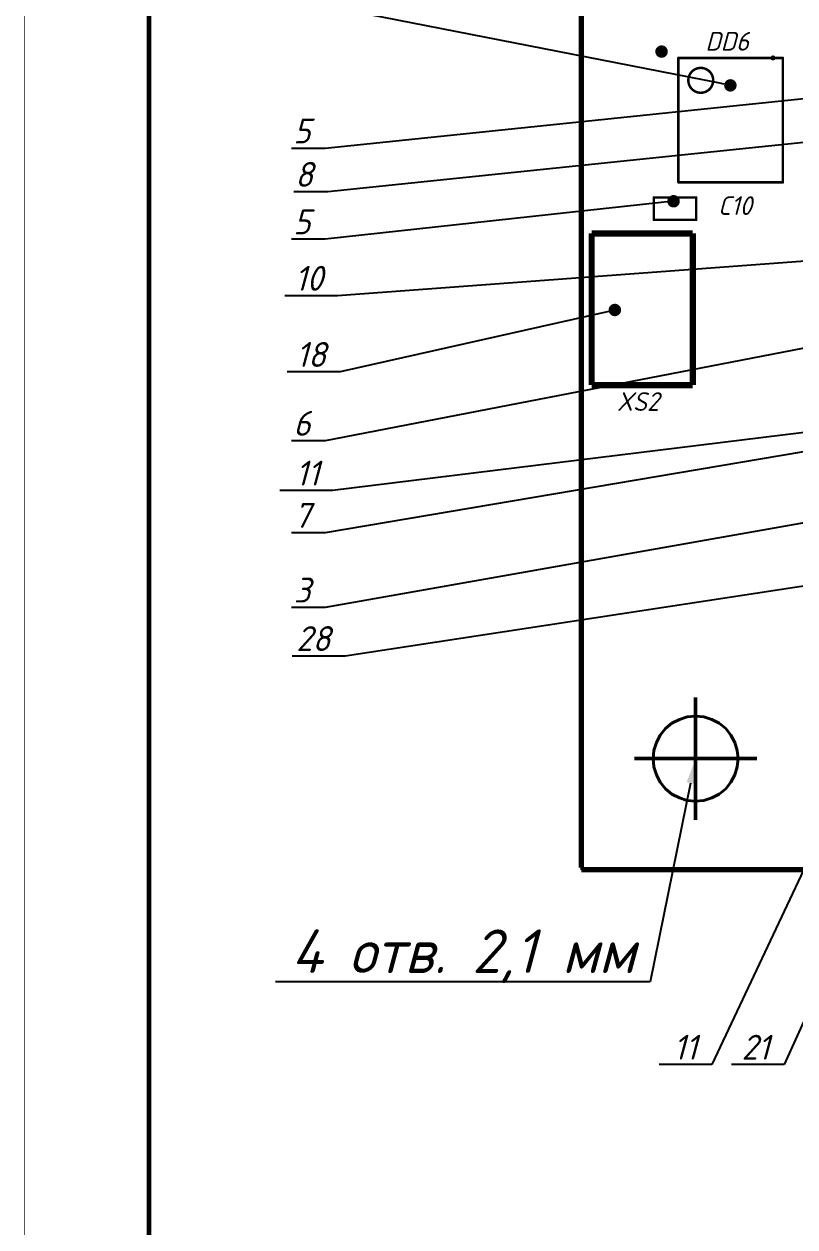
# Paper-space layout 'Layout1' of a CAD drawing. Header units: millimetres. Extents: x 0 to 841, y 0 to 594.
# Drawn here: x 0 to 123.9, y 163.6 to 356.9 of the extents above; entities that cross this region are included whole.
import ezdxf
from ezdxf import colors
from ezdxf.entities.mleader import LeaderData, LeaderLine
from ezdxf.math import Vec2, Vec3

# ---------------------------------------------------------------- set-up
doc = ezdxf.new("R2010")
doc.units = ezdxf.units.MM
doc.layers.get('0').update_dxf_attribs({"lineweight": 50})
for name, color, linetype in [('BottomLayer', 5, 'Continuous'), ('Sheet', 255, 'Continuous'), ('TopLayer', 1, 'Continuous'), ('TopOverlay', 29, 'Continuous')]:
    doc.layers.add(name, color=color, linetype=linetype)
doc.layers.add('Отверстия', color=7, linetype='Continuous', lineweight=30)
doc.styles.add('Gost', font='GOST type B.ttf', dxfattribs={"oblique": 15, "height": 6})

# ---------------------------------------------------------------- blocks, each defined once
blk = doc.blocks.new('_Dot')
at = {"color": 0, "linetype": 'ByBlock', "lineweight": -2}
blk.add_line((-0.5, 0), (-1, 0), dxfattribs=at)
at = {"color": 0, "linetype": 'ByBlock', "lineweight": 90, "const_width": 0.5}
blk.add_lwpolyline([(-0.25, 0, 1), (0.25, 0, 1)], format="xyb", close=True, dxfattribs=at)

psp = doc.layouts.get("Layout1")

# ---------------------------------------------------------------- linework, layer by layer
at = {"lineweight": 50}
for p, q in [((107.915, 229.011), (107.915, 248.676)), ((98.082, 238.843), (117.747, 238.843))]:
    psp.add_line(p, q, dxfattribs=at)
at = {"layer": 'BottomLayer', "color": 18, "lineweight": 70}
psp.add_line((89.555, 221.343), (89.555, 371.967), dxfattribs=at)
at = {"layer": 'BottomLayer'}
psp.add_line((89.915, 220.983), (89.555, 221.343), dxfattribs=at)
at = {"layer": 'Sheet', "lineweight": 40}
for points, const_width in [([(0.05, 594.007), (841.007, 594.007), (841.007, 0.05), (0.05, 0.05), (0.05, 594.007)], 0.0991), ([(20.05, 5.007), (20.05, 589.007)], 0.749)]:
    psp.add_lwpolyline(points, dxfattribs=dict(at, const_width=const_width))
at = {"layer": 'TopLayer'}
psp.add_line((89.555, 220.983), (89.555, 371.967), dxfattribs=at)
at = {"layer": 'TopLayer', "color": 18, "lineweight": 70}
psp.add_line((347.555, 220.983), (89.555, 220.983), dxfattribs=at)
at = {"layer": 'TopOverlay', "lineweight": 40}
for points, const_width in [([(102.939, 352.507, 1), (101.939, 352.507, 1)], 1), ([(101.689, 352.507, 1), (102.189, 352.507, 1)], 0.5), ([(102.689, 352.507, 1), (103.189, 352.507, 1)], 0.5), ([(105.039, 351.487, 1), (105.239, 351.487, 1)], 0.2), ([(105.039, 351.487, 1), (105.239, 351.487, 1)], 0.2), ([(110.739, 347.887, 1), (106.739, 347.887, 1)], 0.4), ([(120.139, 351.487, 1), (120.539, 351.487, 1)], 0.4), ([(120.139, 351.487, 1), (120.539, 351.487, 1)], 0.4), ([(121.839, 351.487, 1), (122.039, 351.487, 1)], 0.2), ([(121.839, 351.487, 1), (122.039, 351.487, 1)], 0.2), ([(106.639, 347.887, 1), (106.839, 347.887, 1)], 0.2), ([(110.639, 347.887, 1), (110.839, 347.887, 1)], 0.2), ([(105.039, 331.487, 1), (105.239, 331.487, 1)], 0.2), ([(105.039, 331.487, 1), (105.239, 331.487, 1)], 0.2), ([(121.839, 331.487, 1), (122.039, 331.487, 1)], 0.2), ([(121.839, 331.487, 1), (122.039, 331.487, 1)], 0.2), ([(101.098, 329.063, 1), (101.298, 329.063, 1)], 0.2), ([(101.098, 329.063, 1), (101.298, 329.063, 1)], 0.2), ([(107.898, 329.063, 1), (108.098, 329.063, 1)], 0.2), ([(107.898, 329.063, 1), (108.098, 329.063, 1)], 0.2), ([(101.098, 325.463, 1), (101.298, 325.463, 1)], 0.2), ([(101.098, 325.463, 1), (101.298, 325.463, 1)], 0.2), ([(107.898, 325.463, 1), (108.098, 325.463, 1)], 0.2), ([(107.898, 325.463, 1), (108.098, 325.463, 1)], 0.2)]:
    psp.add_lwpolyline(points, format="xyb", close=True, dxfattribs=dict(at, const_width=const_width))
for points, const_width in [([(105.139, 351.487), (121.939, 351.487)], 0.4), ([(105.139, 331.487), (105.139, 351.487)], 0.4), ([(121.939, 331.487), (121.939, 351.487)], 0.4), ([(105.139, 331.487), (121.939, 331.487)], 0.4), ([(101.198, 325.463), (101.198, 329.063)], 0.4), ([(101.198, 329.063), (107.998, 329.063)], 0.4), ([(107.998, 325.463), (107.998, 329.063)], 0.4), ([(101.198, 325.463), (107.998, 325.463)], 0.4), ([(91.21, 323.27), (107.466, 323.27)], 1.016), ([(91.21, 298.886), (91.21, 323.27)], 1.016), ([(107.466, 298.886), (107.466, 323.27)], 1.016), ([(91.21, 298.886), (107.466, 298.886)], 1.016)]:
    psp.add_lwpolyline(points, dxfattribs=dict(at, const_width=const_width))
at = {"layer": 'Отверстия', "lineweight": 40}
for p, q in [((107.915, 245.676), (106.581, 245.545)), ((109.248, 245.545), (107.915, 245.676)), ((103.083, 243.675), (102.233, 242.64)), ((104.118, 244.525), (103.083, 243.675)), ((105.3, 245.156), (104.118, 244.525)), ((106.581, 245.545), (105.3, 245.156)), ((110.529, 245.156), (109.248, 245.545)), ((111.711, 244.525), (110.529, 245.156)), ((112.746, 243.675), (111.711, 244.525)), ((113.596, 242.64), (112.746, 243.675)), ((102.233, 242.64), (101.602, 241.458)), ((114.227, 241.458), (113.596, 242.64)), ((101.213, 240.176), (101.082, 238.843)), ((101.602, 241.458), (101.213, 240.176)), ((114.616, 240.176), (114.227, 241.458)), ((114.747, 238.843), (114.616, 240.176)), ((101.082, 238.843), (101.213, 237.51)), ((114.616, 237.51), (114.747, 238.843)), ((101.213, 237.51), (101.602, 236.229)), ((101.602, 236.229), (102.233, 235.047)), ((113.596, 235.047), (114.227, 236.229)), ((114.227, 236.229), (114.616, 237.51)), ((102.233, 235.047), (103.083, 234.012)), ((103.083, 234.012), (104.118, 233.162)), ((111.711, 233.162), (112.746, 234.012)), ((112.746, 234.012), (113.596, 235.047)), ((104.118, 233.162), (105.3, 232.531)), ((105.3, 232.531), (106.581, 232.142)), ((106.581, 232.142), (107.915, 232.011)), ((107.915, 232.011), (109.248, 232.142)), ((109.248, 232.142), (110.529, 232.531)), ((110.529, 232.531), (111.711, 233.162))]:
    psp.add_line(p, q, dxfattribs=at)

# ---------------------------------------------------------------- texts
at = {"layer": 'TopOverlay', "lineweight": 40, "style": 'Gost', "oblique": 15}
for s, p in [('DD6', (109.475, 352.663)), ('C10', (111.507, 326.247)), ('XS2', (95.251, 294.751))]:
    psp.add_text(s, height=3, dxfattribs=at).set_placement(p)

# ---------------------------------------------------------------- leaders
at = {"color": 1, "lineweight": 20}
ml = psp.add_multileader_mtext('Standard', dxfattribs=at)
ml.set_content('15', color=1, style='Gost')
ml.set_leader_properties()
ml.set_arrow_properties(name='DOT')
ml.build(insert=Vec2(0, 0))
ml.multileader.update_dxf_attribs({"text_right_attachment_type": 6, "dogleg_length": 0.36, "arrow_head_size": 2})
ctx = ml.context
ctx.base_point, ctx.arrow_head_size, ctx.plane_origin = Vec3(40.988, 362.157), 2, Vec3(113.5, 347.078)
ctx.right_attachment, ctx.text_align_type = 6, 2
notes = []
notes.append((ctx, [(0, (1, 1, 0), (50.682, 359.357), (-1, 0), 0.36, [(0, [(113.5, 347.078)], 0, [])])]))
ctx.mtext.insert, ctx.mtext.alignment, ctx.mtext.flow_direction = Vec3(48.017, 364.157), 3, 5
ml = psp.add_multileader_mtext('Standard', dxfattribs=at)
ml.set_content('5', color=1, style='Gost')
ml.set_leader_properties()
ml.set_arrow_properties(name='DOT')
ml.build(insert=Vec2(0, 0))
ml.multileader.update_dxf_attribs({"text_right_attachment_type": 6, "dogleg_length": 0.36, "arrow_head_size": 2})
ctx = ml.context
ctx.base_point, ctx.arrow_head_size, ctx.plane_origin = Vec3(40.988, 339.746), 2, Vec3(204.134, 353.102)
ctx.right_attachment, ctx.text_align_type = 6, 2
notes.append((ctx, [(0, (1, 1, 0), (48.39, 336.946), (-1, 0), 0.36, [(0, [(204.134, 353.102)], 0, [])])]))
ctx.mtext.insert, ctx.mtext.alignment, ctx.mtext.flow_direction = Vec3(46.03, 341.746), 3, 5
ml = psp.add_multileader_mtext('Standard', dxfattribs=at)
ml.set_content('8', color=1, style='Gost')
ml.set_leader_properties()
ml.set_arrow_properties(name='DOT')
ml.build(insert=Vec2(0, 0))
ml.multileader.update_dxf_attribs({"text_right_attachment_type": 6, "dogleg_length": 0.36, "arrow_head_size": 2})
ctx = ml.context
ctx.base_point, ctx.arrow_head_size, ctx.plane_origin = Vec3(40.988, 332.767), 2, Vec3(204.857, 346.123)
ctx.right_attachment, ctx.text_align_type = 6, 2
notes.append((ctx, [(0, (1, 1, 0), (48.788, 329.967), (-1, 0), 0.36, [(0, [(204.857, 346.123)], 0, [])])]))
ctx.mtext.insert, ctx.mtext.alignment, ctx.mtext.flow_direction = Vec3(46.428, 334.767), 3, 5
ml = psp.add_multileader_mtext('Standard', dxfattribs=at)
ml.set_content('5', color=1, style='Gost')
ml.set_leader_properties()
ml.set_arrow_properties(name='DOT')
ml.build(insert=Vec2(0, 0))
ml.multileader.update_dxf_attribs({"text_right_attachment_type": 6, "dogleg_length": 0.36, "arrow_head_size": 2})
ctx = ml.context
ctx.base_point, ctx.arrow_head_size, ctx.plane_origin = Vec3(40.988, 325.138), 2, Vec3(205.276, 340.314)
ctx.right_attachment, ctx.text_align_type = 6, 2
notes.append((ctx, [(0, (1, 1, 0), (48.39, 322.338), (-1, 0), 0.36, [(0, [(104.367, 328.445)], 0, [])])]))
ctx.mtext.insert, ctx.mtext.alignment, ctx.mtext.flow_direction = Vec3(46.03, 327.138), 3, 5
ml = psp.add_multileader_mtext('Standard', dxfattribs=at)
ml.set_content('10', color=1, style='Gost')
ml.set_leader_properties()
ml.set_arrow_properties(name='DOT')
ml.build(insert=Vec2(0, 0))
ml.multileader.update_dxf_attribs({"text_right_attachment_type": 6, "dogleg_length": 0.36, "arrow_head_size": 2})
ctx = ml.context
ctx.base_point, ctx.arrow_head_size, ctx.plane_origin = Vec3(40.988, 316.07), 2, Vec3(209.157, 325.032)
ctx.right_attachment, ctx.text_align_type = 6, 2
notes.append((ctx, [(0, (1, 1, 0), (50.377, 313.27), (-1, 0), 0.36, [(0, [(209.157, 325.032)], 0, [])])]))
ctx.mtext.insert, ctx.mtext.alignment, ctx.mtext.flow_direction = Vec3(48.017, 318.07), 3, 5
ml = psp.add_multileader_mtext('Standard', dxfattribs=at)
ml.set_content('18', color=1, style='Gost')
ml.set_leader_properties()
ml.set_arrow_properties(name='DOT')
ml.build(insert=Vec2(0, 0))
ml.multileader.update_dxf_attribs({"text_right_attachment_type": 6, "dogleg_length": 0.36, "arrow_head_size": 2})
ctx = ml.context
ctx.base_point, ctx.arrow_head_size, ctx.plane_origin = Vec3(41.083, 303.814), 2, Vec3(94.935, 310.97)
ctx.right_attachment, ctx.text_align_type = 6, 2
notes.append((ctx, [(0, (1, 1, 0), (50.776, 301.014), (-1, 0), 0.36, [(0, [(94.935, 310.97)], 0, [])])]))
ctx.mtext.insert, ctx.mtext.alignment, ctx.mtext.flow_direction = Vec3(48.511, 305.814), 3, 5
ml = psp.add_multileader_mtext('Standard', dxfattribs=at)
ml.set_content('6', color=1, style='Gost')
ml.set_leader_properties()
ml.set_arrow_properties(name='DOT')
ml.build(insert=Vec2(0, 0))
ml.multileader.update_dxf_attribs({"text_right_attachment_type": 6, "dogleg_length": 0.36, "arrow_head_size": 2})
ctx = ml.context
ctx.base_point, ctx.arrow_head_size, ctx.plane_origin = Vec3(40.988, 292.75), 2, Vec3(158.975, 311.321)
ctx.right_attachment, ctx.text_align_type = 6, 2
notes.append((ctx, [(0, (1, 1, 0), (48.39, 289.95), (-1, 0), 0.36, [(0, [(158.975, 311.321)], 0, [])])]))
ctx.mtext.insert, ctx.mtext.alignment, ctx.mtext.flow_direction = Vec3(46.03, 294.75), 3, 5
ml = psp.add_multileader_mtext('Standard', dxfattribs=at)
ml.set_content('11', color=1, style='Gost')
ml.set_leader_properties()
ml.set_arrow_properties(name='DOT')
ml.build(insert=Vec2(0, 0))
ml.multileader.update_dxf_attribs({"text_right_attachment_type": 6, "dogleg_length": 0.36, "arrow_head_size": 2})
ctx = ml.context
ctx.base_point, ctx.arrow_head_size, ctx.plane_origin = Vec3(41.225, 284.745), 2, Vec3(149.709, 294.248)
ctx.right_attachment, ctx.text_align_type = 6, 2
notes.append((ctx, [(0, (1, 1, 0), (49.585, 281.945), (-1, 0), 0.36, [(0, [(149.709, 294.248)], 0, [])])]))
ctx.mtext.insert, ctx.mtext.alignment, ctx.mtext.flow_direction = Vec3(47.462, 286.745), 3, 5
ml = psp.add_multileader_mtext('Standard', dxfattribs=at)
ml.set_content('7', color=1, style='Gost')
ml.set_leader_properties()
ml.set_arrow_properties(name='DOT')
ml.build(insert=Vec2(0, 0))
ml.multileader.update_dxf_attribs({"text_right_attachment_type": 6, "dogleg_length": 0.36, "arrow_head_size": 2})
ctx = ml.context
ctx.base_point, ctx.arrow_head_size, ctx.plane_origin = Vec3(40.988, 277.951), 2, Vec3(93.876, 285.108)
ctx.right_attachment, ctx.text_align_type = 6, 2
notes.append((ctx, [(0, (1, 1, 0), (48.392, 275.151), (-1, 0), 0.36, [(0, [(134.104, 289.654)], 0, [])])]))
ctx.mtext.insert, ctx.mtext.alignment, ctx.mtext.flow_direction = Vec3(46.032, 279.951), 3, 5
ml = psp.add_multileader_mtext('Standard', dxfattribs=at)
ml.set_content('3', color=1, style='Gost')
ml.set_leader_properties()
ml.set_arrow_properties(name='DOT')
ml.build(insert=Vec2(0, 0))
ml.multileader.update_dxf_attribs({"text_right_attachment_type": 6, "dogleg_length": 0.36, "arrow_head_size": 2})
ctx = ml.context
ctx.base_point, ctx.arrow_head_size, ctx.plane_origin = Vec3(40.988, 265.935), 2, Vec3(153.211, 281.699)
ctx.right_attachment, ctx.text_align_type = 6, 2
notes.append((ctx, [(0, (1, 1, 0), (48.388, 263.135), (-1, 0), 0.36, [(0, [(153.211, 281.699)], 0, [])])]))
ctx.mtext.insert, ctx.mtext.alignment, ctx.mtext.flow_direction = Vec3(46.028, 267.935), 3, 5
ml = psp.add_multileader_mtext('Standard', dxfattribs=at)
ml.set_content('28', color=1, style='Gost')
ml.set_leader_properties()
ml.set_arrow_properties(name='DOT')
ml.build(insert=Vec2(0, 0))
ml.multileader.update_dxf_attribs({"text_right_attachment_type": 6, "dogleg_length": 0.36, "arrow_head_size": 2})
ctx = ml.context
ctx.base_point, ctx.arrow_head_size, ctx.plane_origin = Vec3(40.988, 258.146), 2, Vec3(198.125, 277.693)
ctx.right_attachment, ctx.text_align_type = 6, 2
notes.append((ctx, [(1, (1, 1, 0), (51.578, 255.346), (-1, 0), 0.36, [(0, [(198.125, 277.693)], 0, [])])]))
ctx.mtext.insert, ctx.mtext.alignment, ctx.mtext.flow_direction = Vec3(49.218, 260.146), 3, 5
ml = psp.add_multileader_mtext('Standard', dxfattribs=at)
ml.set_content('11', color=1, style='Gost')
ml.set_leader_properties()
ml.set_arrow_properties(name='DOT')
ml.build(insert=Vec2(0, 0))
ml.multileader.update_dxf_attribs({"text_right_attachment_type": 6, "dogleg_length": 0.36, "arrow_head_size": 2})
ctx = ml.context
ctx.base_point, ctx.arrow_head_size, ctx.plane_origin = Vec3(101.931, 192.459), 2, Vec3(153.641, 260.375)
ctx.right_attachment, ctx.text_align_type = 6, 2
notes.append((ctx, [(0, (1, 1, 0), (110.528, 189.659), (-1, 0), 0.36, [(0, [(146.458, 266.027)], 0, [])])]))
ctx.mtext.insert, ctx.mtext.alignment, ctx.mtext.flow_direction = Vec3(108.168, 194.459), 3, 5
at = {"color": 7, "lineweight": 40}
ml = psp.add_multileader_mtext('Standard', dxfattribs=at)
ml.set_content('{\\fGOST type B|b0|i1|c204|p34;\\C5;4 отв\\fGOST type B|b0|i1|c0|p34;.\\fGOST type B|b0|i1|c204|p34; 2,1 мм}', color=7)
ml.set_leader_properties()
ml.build(insert=Vec2(0, 0))
ml.multileader.update_dxf_attribs({"text_right_attachment_type": 6, "dogleg_length": 0.36})
ctx = ml.context
ctx.base_point, ctx.char_height, ctx.plane_origin = Vec3(38.258, 207.199), 7, Vec3(132.413, 193.456)
ctx.right_attachment, ctx.text_align_type = 6, 2
notes.append((ctx, [(0, (1, 1, 0), (100.588, 202.992), (-1, 0), 0.36, [(0, [(107.915, 238.843)], 0, [])])]))
ctx.mtext.insert, ctx.mtext.alignment, ctx.mtext.flow_direction = Vec3(98.228, 211.392), 3, 5
at = {"color": 1, "lineweight": 20}
ml = psp.add_multileader_mtext('Standard', dxfattribs=at)
ml.set_content('21', color=1, style='Gost')
ml.set_leader_properties()
ml.set_arrow_properties(name='DOT')
ml.build(insert=Vec2(0, 0))
ml.multileader.update_dxf_attribs({"text_right_attachment_type": 6, "dogleg_length": 0.36, "arrow_head_size": 2})
ctx = ml.context
ctx.base_point, ctx.arrow_head_size, ctx.plane_origin = Vec3(112.755, 192.459), 2, Vec3(159.825, 228.376)
ctx.right_attachment, ctx.text_align_type = 6, 2
notes.append((ctx, [(1, (1, 1, 0), (122.161, 189.659), (-1, 0), 0.36, [(0, [(141.662, 233.054)], 0, [])])]))
ctx.mtext.insert, ctx.mtext.alignment, ctx.mtext.flow_direction = Vec3(119.801, 194.459), 3, 5
for ctx, leaders in notes:
    for number, flags, end, landing, length, lines in leaders:
        leader = LeaderData()
        leader.index, (leader.has_last_leader_line, leader.has_dogleg_vector, leader.attachment_direction) = number, flags
        leader.last_leader_point, leader.dogleg_vector, leader.dogleg_length = Vec3(end), Vec3(landing), length
        for number, points, colour, breaks in lines:
            line = LeaderLine()
            line.index, line.vertices, line.color, line.breaks = number, Vec3.list(points), colors.encode_raw_color(colour), breaks
            leader.lines.append(line)
        ctx.leaders.append(leader)

doc.saveas('drawing.dxf')
